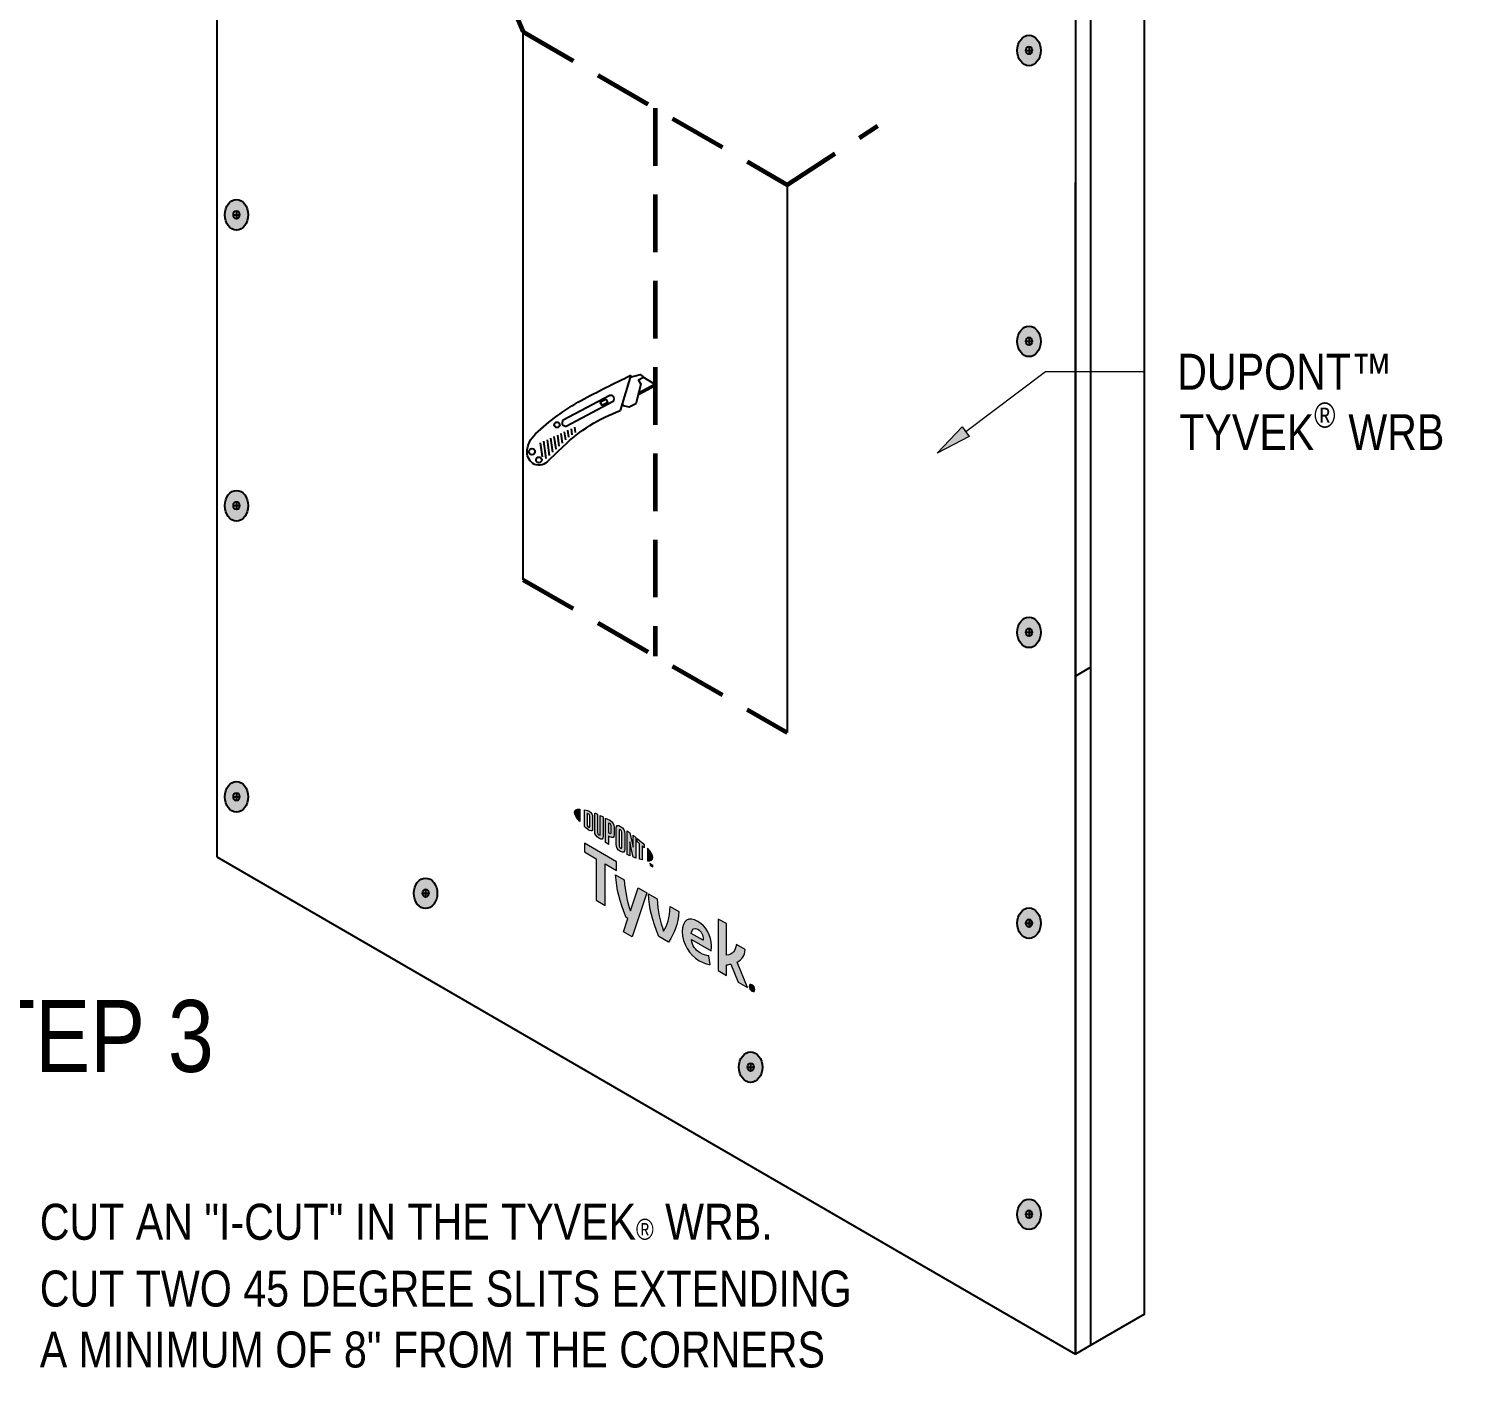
# Model space of a CAD drawing. Header units: inches. Extents: x -20.7 to 76.3, y -55.2 to 19.1.
# Drawn here: x -6.56 to -0.24, y -7.25 to -1.38 of the extents above; entities that cross this region are included whole.
import ezdxf

# ---------------------------------------------------------------- set-up
doc = ezdxf.new("R2010")
doc.units = ezdxf.units.IN
doc.header["$MEASUREMENT"] = 0
for name, pattern in [('AI-Linetype-31', [0.375113, 0.250075, -0.125038]), ('AI-Linetype-32', [0.375113, 0.250075, -0.125038]), ('AI-Linetype-33', [0.375113, 0.250075, -0.125038]), ('AI-Linetype-34', [0.375113, 0.250075, -0.125038]), ('AI-Linetype-35', [0.375113, 0.250075, -0.125038])]:
    doc.linetypes.add(name, pattern=pattern)
for name, color, linetype, lineweight in [('.ATI-TEXT', 7, 'Continuous', 0), ('A-DETL-MEDM', 7, 'Continuous', 0), ('G-ANNO-TTLB', 7, 'Continuous', 0), ('LOGOS', 7, 'Continuous', 0), ('TYVEK', 7, 'Continuous', 0)]:
    doc.layers.add(name, color=color, linetype=linetype, lineweight=lineweight)

# ---------------------------------------------------------------- blocks, each defined once
blk = doc.blocks.new('Block_30')
at = {"layer": 'TYVEK', "color": 33, "lineweight": 25, "true_color": 0xcc9966}
for points in [[(-4.9253, -3.0225)], [(-4.9253, -5.0395)]]:
    blk.add_lwpolyline(points, dxfattribs=at)
blk = doc.blocks.new('Block_424')
at = {"layer": '.ATI-TEXT', "char_height": 0.2, "attachment_point": 7}
for s, insert in [('\\C18;\\c0;\\FArial Narrow|b0|i0|c1;\\H0.156297;\\W1.000000;DUPONT™', (-1.5627, -2.9459)), ('\\C18;\\c0;\\FArial Narrow|b0|i0|c1;\\H0.109408;\\W1.000000;®', (-0.967, -3.11)), ('\\C18;\\c0;\\FArial Narrow|b0|i0|c1;\\H0.156297;\\W1.000000;TYVEK', (-1.5538, -3.2064)), ('\\C18;\\c0;\\FArial Narrow|b0|i0|c1;\\H0.156297;\\W1.000000; WRB', (-0.8682, -3.2064))]:
    blk.add_mtext(s, dxfattribs=dict(at, insert=insert))
blk = doc.blocks.new('Block_423')
at = {"layer": '.ATI-TEXT', "true_color": 0x000000, "transparency": 33554687}
h = blk.add_hatch(color=18, dxfattribs=at)
h.dxf.hatch_style = 2
h.paths.add_polyline_path([(-2.467, -3.1465), (-2.6076, -3.2195), (-2.4983, -3.1048)])
at = {"layer": '.ATI-TEXT', "color": 18, "lineweight": 0, "true_color": 0x000000}
for p, q in [((-2.4826, -3.1256), (-2.1358, -2.865)), ((-2.1358, -2.865), (-1.7056, -2.865))]:
    blk.add_line(p, q, dxfattribs=at)
at = {"layer": '.ATI-TEXT'}
blk.add_lwpolyline([(-2.467, -3.1465), (-2.6076, -3.2195), (-2.4983, -3.1048), (-2.4983, -3.1048)], close=True, dxfattribs=at)
blk.add_blockref('Block_424', (0, 0), dxfattribs=at)
blk = doc.blocks.new('Block_532')
at = {"layer": 'LOGOS', "true_color": 0x848484, "transparency": 33554687}
h = blk.add_hatch(color=252, dxfattribs=at)
h.dxf.hatch_style = 2
edge = h.paths.add_edge_path()
edge.add_spline(control_points=[(-4.185, -4.7803), (-4.185, -4.7903), (-4.1765, -4.8046), (-4.1617, -4.8213), (-4.1617, -4.8213), (-4.1617, -4.7665), (-4.1617, -4.7665), (-4.1765, -4.7659), (-4.185, -4.7704), (-4.185, -4.7803)], knot_values=[0, 0, 0, 0, 1, 1, 1, 2, 2, 2, 3, 3, 3, 3], degree=3, periodic=0)
h = blk.add_hatch(color=252, dxfattribs=at)
h.dxf.hatch_style = 2
edge = h.paths.add_edge_path()
edge.add_spline(control_points=[(-4.1172, -4.8419), (-4.1172, -4.8461), (-4.1194, -4.8462), (-4.122, -4.8447), (-4.1241, -4.8435), (-4.1272, -4.8408), (-4.1298, -4.8385), (-4.1298, -4.8385), (-4.1298, -4.7862), (-4.1298, -4.7862), (-4.1272, -4.7869), (-4.1241, -4.7878), (-4.122, -4.789), (-4.1194, -4.7905), (-4.1172, -4.7932), (-4.1172, -4.7974), (-4.1172, -4.7974), (-4.1172, -4.8419), (-4.1172, -4.8419)], knot_values=[0, 0, 0, 0, 1, 1, 1, 2, 2, 2, 3, 3, 3, 4, 4, 4, 5, 5, 5, 6, 6, 6, 6], degree=3, periodic=0)
edge = h.paths.add_edge_path()
edge.add_spline(control_points=[(-4.1203, -4.7763), (-4.1244, -4.7739), (-4.1304, -4.7719), (-4.1412, -4.7695), (-4.1412, -4.7695), (-4.1412, -4.842), (-4.1412, -4.842), (-4.1317, -4.8508), (-4.1244, -4.857), (-4.1203, -4.8593), (-4.1108, -4.8649), (-4.1054, -4.8613), (-4.1054, -4.8505), (-4.1054, -4.8505), (-4.1054, -4.8024), (-4.1054, -4.8024), (-4.1054, -4.7916), (-4.1108, -4.7818), (-4.1203, -4.7763)], knot_values=[0, 0, 0, 0, 1, 1, 1, 2, 2, 2, 3, 3, 3, 4, 4, 4, 5, 5, 5, 6, 6, 6, 6], degree=3, periodic=0)
h = blk.add_hatch(color=252, dxfattribs=at)
h.dxf.hatch_style = 2
edge = h.paths.add_edge_path()
edge.add_spline(control_points=[(-4.0722, -4.8764), (-4.0722, -4.8806), (-4.0734, -4.8825), (-4.078, -4.8792), (-4.0825, -4.876), (-4.0837, -4.8731), (-4.0837, -4.8682), (-4.0837, -4.8682), (-4.0837, -4.7892), (-4.0837, -4.7892), (-4.0867, -4.7878), (-4.0933, -4.785), (-4.0962, -4.7839), (-4.0962, -4.7839), (-4.0962, -4.8637), (-4.0962, -4.8637), (-4.0962, -4.8765), (-4.0908, -4.8846), (-4.078, -4.8936), (-4.0663, -4.9019), (-4.0591, -4.8993), (-4.0591, -4.8851), (-4.0591, -4.8851), (-4.0591, -4.8007), (-4.0591, -4.8007), (-4.0616, -4.7995), (-4.0696, -4.7956), (-4.0722, -4.7945), (-4.0722, -4.7945), (-4.0722, -4.8764), (-4.0722, -4.8764)], knot_values=[0, 0, 0, 0, 1, 1, 1, 2, 2, 2, 3, 3, 3, 4, 4, 4, 5, 5, 5, 6, 6, 6, 7, 7, 7, 8, 8, 8, 9, 9, 9, 10, 10, 10, 10], degree=3, periodic=0)
h = blk.add_hatch(color=252, dxfattribs=at)
h.dxf.hatch_style = 2
edge = h.paths.add_edge_path()
edge.add_spline(control_points=[(-4.0247, -4.8691), (-4.0247, -4.8737), (-4.0261, -4.8752), (-4.0314, -4.8721), (-4.0314, -4.8721), (-4.0359, -4.8695), (-4.0359, -4.8695), (-4.0359, -4.8695), (-4.0359, -4.8276), (-4.0359, -4.8276), (-4.0339, -4.8286), (-4.0328, -4.8292), (-4.0316, -4.8299), (-4.0259, -4.8332), (-4.0247, -4.8364), (-4.0247, -4.8411), (-4.0247, -4.8411), (-4.0247, -4.8691), (-4.0247, -4.8691)], knot_values=[0, 0, 0, 0, 1, 1, 1, 2, 2, 2, 3, 3, 3, 4, 4, 4, 5, 5, 5, 6, 6, 6, 6], degree=3, periodic=0)
edge = h.paths.add_edge_path()
edge.add_spline(control_points=[(-4.0308, -4.8155), (-4.0331, -4.8142), (-4.0414, -4.8098), (-4.049, -4.8059), (-4.049, -4.8059), (-4.049, -4.9122), (-4.049, -4.9122), (-4.0464, -4.9138), (-4.0396, -4.9182), (-4.0359, -4.9204), (-4.0359, -4.9204), (-4.0359, -4.8843), (-4.0359, -4.8843), (-4.0359, -4.8843), (-4.0308, -4.8872), (-4.0308, -4.8872), (-4.0172, -4.895), (-4.0115, -4.8913), (-4.0115, -4.8778), (-4.0115, -4.8778), (-4.0115, -4.8465), (-4.0115, -4.8465), (-4.0115, -4.8333), (-4.0179, -4.823), (-4.0308, -4.8155)], knot_values=[0, 0, 0, 0, 1, 1, 1, 2, 2, 2, 3, 3, 3, 4, 4, 4, 5, 5, 5, 6, 6, 6, 7, 7, 7, 8, 8, 8, 8], degree=3, periodic=0)
h = blk.add_hatch(color=252, dxfattribs=at)
h.dxf.hatch_style = 2
edge = h.paths.add_edge_path()
edge.add_spline(control_points=[(-3.9781, -4.9331), (-3.9781, -4.9373), (-3.9794, -4.9387), (-3.984, -4.9362), (-3.9887, -4.9337), (-3.99, -4.9306), (-3.99, -4.9262), (-3.99, -4.9262), (-3.99, -4.86), (-3.99, -4.86), (-3.99, -4.8556), (-3.9887, -4.8539), (-3.984, -4.8568), (-3.9794, -4.8596), (-3.9781, -4.8626), (-3.9781, -4.8668), (-3.9781, -4.8668), (-3.9781, -4.9331), (-3.9781, -4.9331)], knot_values=[0, 0, 0, 0, 1, 1, 1, 2, 2, 2, 3, 3, 3, 4, 4, 4, 5, 5, 5, 6, 6, 6, 6], degree=3, periodic=0)
edge = h.paths.add_edge_path()
edge.add_spline(control_points=[(-3.984, -4.842), (-3.996, -4.8343), (-4.0032, -4.8363), (-4.0032, -4.8503), (-4.0032, -4.8503), (-4.0032, -4.9198), (-4.0032, -4.9198), (-4.0032, -4.9346), (-3.9967, -4.9444), (-3.984, -4.9512), (-3.9715, -4.9578), (-3.965, -4.9561), (-3.965, -4.9404), (-3.965, -4.9404), (-3.965, -4.874), (-3.965, -4.874), (-3.965, -4.859), (-3.9709, -4.8503), (-3.984, -4.842)], knot_values=[0, 0, 0, 0, 1, 1, 1, 2, 2, 2, 3, 3, 3, 4, 4, 4, 5, 5, 5, 6, 6, 6, 6], degree=3, periodic=0)
h = blk.add_hatch(color=252, dxfattribs=at)
h.dxf.hatch_style = 2
edge = h.paths.add_edge_path()
edge.add_spline(control_points=[(-3.9288, -4.933), (-3.9288, -4.933), (-3.9433, -4.8706), (-3.9433, -4.8706), (-3.9472, -4.8678), (-3.952, -4.8644), (-3.9556, -4.8619), (-3.9556, -4.8619), (-3.9556, -4.9639), (-3.9556, -4.9639), (-3.953, -4.9651), (-3.9465, -4.9681), (-3.9431, -4.9695), (-3.9431, -4.9695), (-3.9441, -4.9088), (-3.9441, -4.9088), (-3.9441, -4.9088), (-3.9288, -4.9754), (-3.9288, -4.9754), (-3.9256, -4.9767), (-3.9208, -4.9785), (-3.9177, -4.9796), (-3.9177, -4.9796), (-3.9177, -4.89), (-3.9177, -4.89), (-3.9209, -4.8874), (-3.9269, -4.8828), (-3.9297, -4.8807), (-3.9297, -4.8807), (-3.9288, -4.933), (-3.9288, -4.933)], knot_values=[0, 0, 0, 0, 1, 1, 1, 2, 2, 2, 3, 3, 3, 4, 4, 4, 5, 5, 5, 6, 6, 6, 7, 7, 7, 8, 8, 8, 9, 9, 9, 10, 10, 10, 10], degree=3, periodic=0)
h = blk.add_hatch(color=252, dxfattribs=at)
h.dxf.hatch_style = 2
edge = h.paths.add_edge_path()
edge.add_spline(control_points=[(-3.9112, -4.9094), (-3.908, -4.9119), (-3.9048, -4.9145), (-3.9018, -4.917), (-3.9018, -4.917), (-3.9018, -4.9849), (-3.9018, -4.9849), (-3.8989, -4.9858), (-3.8936, -4.9872), (-3.8901, -4.9881), (-3.8901, -4.9881), (-3.8901, -4.927), (-3.8901, -4.927), (-3.8867, -4.9299), (-3.8835, -4.9328), (-3.8806, -4.9354), (-3.8806, -4.9354), (-3.8806, -4.9224), (-3.8806, -4.9224), (-3.8898, -4.9134), (-3.8997, -4.9046), (-3.9112, -4.8952), (-3.9112, -4.8952), (-3.9112, -4.9094), (-3.9112, -4.9094)], knot_values=[0, 0, 0, 0, 1, 1, 1, 2, 2, 2, 3, 3, 3, 4, 4, 4, 5, 5, 5, 6, 6, 6, 7, 7, 7, 8, 8, 8, 8], degree=3, periodic=0)
h = blk.add_hatch(color=252, dxfattribs=at)
h.dxf.hatch_style = 2
edge = h.paths.add_edge_path()
edge.add_spline(control_points=[(-3.8433, -4.9776), (-3.8433, -4.9877), (-3.8518, -4.9921), (-3.8666, -4.9917), (-3.8666, -4.9917), (-3.8666, -4.9369), (-3.8666, -4.9369), (-3.8518, -4.9535), (-3.8433, -4.9677), (-3.8433, -4.9776)], knot_values=[0, 0, 0, 0, 1, 1, 1, 2, 2, 2, 3, 3, 3, 3], degree=3, periodic=0)
h = blk.add_hatch(color=252, dxfattribs=at)
h.dxf.hatch_style = 2
edge = h.paths.add_edge_path()
edge.add_spline(control_points=[(-3.8502, -5.0066), (-3.8502, -5.0066), (-3.8488, -5.0074), (-3.8488, -5.0074), (-3.8488, -5.0074), (-3.8467, -5.0123), (-3.8467, -5.0123), (-3.8467, -5.0123), (-3.8446, -5.0098), (-3.8446, -5.0098), (-3.8446, -5.0098), (-3.8433, -5.0106), (-3.8433, -5.0106), (-3.8433, -5.0106), (-3.8433, -5.0185), (-3.8433, -5.0185), (-3.8433, -5.0185), (-3.8445, -5.0177), (-3.8445, -5.0177), (-3.8445, -5.0177), (-3.8445, -5.0121), (-3.8445, -5.0121), (-3.8445, -5.0121), (-3.8467, -5.0147), (-3.8467, -5.0147), (-3.8467, -5.0147), (-3.8468, -5.0146), (-3.8468, -5.0146), (-3.8468, -5.0146), (-3.8489, -5.0096), (-3.8489, -5.0096), (-3.8489, -5.0096), (-3.8489, -5.0152), (-3.8489, -5.0152), (-3.8489, -5.0152), (-3.8502, -5.0145), (-3.8502, -5.0145), (-3.8502, -5.0145), (-3.8502, -5.0066), (-3.8502, -5.0066)], knot_values=[0, 0, 0, 0, 1, 1, 1, 2, 2, 2, 3, 3, 3, 4, 4, 4, 5, 5, 5, 6, 6, 6, 7, 7, 7, 8, 8, 8, 9, 9, 9, 10, 10, 10, 11, 11, 11, 12, 12, 12, 13, 13, 13, 13], degree=3, periodic=0)
edge = h.paths.add_edge_path()
edge.add_spline(control_points=[(-3.8551, -5.0051), (-3.8551, -5.0051), (-3.8572, -5.0039), (-3.8572, -5.0039), (-3.8572, -5.0039), (-3.8572, -5.0025), (-3.8572, -5.0025), (-3.8572, -5.0025), (-3.8517, -5.0057), (-3.8517, -5.0057), (-3.8517, -5.0057), (-3.8517, -5.0071), (-3.8517, -5.0071), (-3.8517, -5.0071), (-3.8538, -5.0059), (-3.8538, -5.0059), (-3.8538, -5.0059), (-3.8538, -5.0124), (-3.8538, -5.0124), (-3.8538, -5.0124), (-3.8551, -5.0116), (-3.8551, -5.0116), (-3.8551, -5.0116), (-3.8551, -5.0051), (-3.8551, -5.0051)], knot_values=[0, 0, 0, 0, 1, 1, 1, 2, 2, 2, 3, 3, 3, 4, 4, 4, 5, 5, 5, 6, 6, 6, 7, 7, 7, 8, 8, 8, 8], degree=3, periodic=0)
at = {"layer": 'LOGOS'}
for points, knots in [([(-4.185, -4.7803), (-4.185, -4.7903), (-4.1765, -4.8046), (-4.1617, -4.8213), (-4.1617, -4.8213), (-4.1617, -4.7665), (-4.1617, -4.7665), (-4.1765, -4.7659), (-4.185, -4.7704), (-4.185, -4.7803)], [0, 0, 0, 0, 1, 1, 1, 2, 2, 2, 3, 3, 3, 3]), ([(-4.1203, -4.7763), (-4.1244, -4.7739), (-4.1304, -4.7719), (-4.1412, -4.7695), (-4.1412, -4.7695), (-4.1412, -4.842), (-4.1412, -4.842), (-4.1317, -4.8508), (-4.1244, -4.857), (-4.1203, -4.8593), (-4.1108, -4.8649), (-4.1054, -4.8613), (-4.1054, -4.8505), (-4.1054, -4.8505), (-4.1054, -4.8024), (-4.1054, -4.8024), (-4.1054, -4.7916), (-4.1108, -4.7818), (-4.1203, -4.7763)], [0, 0, 0, 0, 1, 1, 1, 2, 2, 2, 3, 3, 3, 4, 4, 4, 5, 5, 5, 6, 6, 6, 6]), ([(-4.1172, -4.8419), (-4.1172, -4.8461), (-4.1194, -4.8462), (-4.122, -4.8447), (-4.1241, -4.8435), (-4.1272, -4.8408), (-4.1298, -4.8385), (-4.1298, -4.8385), (-4.1298, -4.7862), (-4.1298, -4.7862), (-4.1272, -4.7869), (-4.1241, -4.7878), (-4.122, -4.789), (-4.1194, -4.7905), (-4.1172, -4.7932), (-4.1172, -4.7974), (-4.1172, -4.7974), (-4.1172, -4.8419), (-4.1172, -4.8419)], [0, 0, 0, 0, 1, 1, 1, 2, 2, 2, 3, 3, 3, 4, 4, 4, 5, 5, 5, 6, 6, 6, 6]), ([(-4.0722, -4.8764), (-4.0722, -4.8806), (-4.0734, -4.8825), (-4.078, -4.8792), (-4.0825, -4.876), (-4.0837, -4.8731), (-4.0837, -4.8682), (-4.0837, -4.8682), (-4.0837, -4.7892), (-4.0837, -4.7892), (-4.0867, -4.7878), (-4.0933, -4.785), (-4.0962, -4.7839), (-4.0962, -4.7839), (-4.0962, -4.8637), (-4.0962, -4.8637), (-4.0962, -4.8765), (-4.0908, -4.8846), (-4.078, -4.8936), (-4.0663, -4.9019), (-4.0591, -4.8993), (-4.0591, -4.8851), (-4.0591, -4.8851), (-4.0591, -4.8007), (-4.0591, -4.8007), (-4.0616, -4.7995), (-4.0696, -4.7956), (-4.0722, -4.7945), (-4.0722, -4.7945), (-4.0722, -4.8764), (-4.0722, -4.8764)], [0, 0, 0, 0, 1, 1, 1, 2, 2, 2, 3, 3, 3, 4, 4, 4, 5, 5, 5, 6, 6, 6, 7, 7, 7, 8, 8, 8, 9, 9, 9, 10, 10, 10, 10]), ([(-4.0308, -4.8155), (-4.0331, -4.8142), (-4.0414, -4.8098), (-4.049, -4.8059), (-4.049, -4.8059), (-4.049, -4.9122), (-4.049, -4.9122), (-4.0464, -4.9138), (-4.0396, -4.9182), (-4.0359, -4.9204), (-4.0359, -4.9204), (-4.0359, -4.8843), (-4.0359, -4.8843), (-4.0359, -4.8843), (-4.0308, -4.8872), (-4.0308, -4.8872), (-4.0172, -4.895), (-4.0115, -4.8913), (-4.0115, -4.8778), (-4.0115, -4.8778), (-4.0115, -4.8465), (-4.0115, -4.8465), (-4.0115, -4.8333), (-4.0179, -4.823), (-4.0308, -4.8155)], [0, 0, 0, 0, 1, 1, 1, 2, 2, 2, 3, 3, 3, 4, 4, 4, 5, 5, 5, 6, 6, 6, 7, 7, 7, 8, 8, 8, 8]), ([(-4.0247, -4.8691), (-4.0247, -4.8737), (-4.0261, -4.8752), (-4.0314, -4.8721), (-4.0314, -4.8721), (-4.0359, -4.8695), (-4.0359, -4.8695), (-4.0359, -4.8695), (-4.0359, -4.8276), (-4.0359, -4.8276), (-4.0339, -4.8286), (-4.0328, -4.8292), (-4.0316, -4.8299), (-4.0259, -4.8332), (-4.0247, -4.8364), (-4.0247, -4.8411), (-4.0247, -4.8411), (-4.0247, -4.8691), (-4.0247, -4.8691)], [0, 0, 0, 0, 1, 1, 1, 2, 2, 2, 3, 3, 3, 4, 4, 4, 5, 5, 5, 6, 6, 6, 6]), ([(-3.984, -4.842), (-3.996, -4.8343), (-4.0032, -4.8363), (-4.0032, -4.8503), (-4.0032, -4.8503), (-4.0032, -4.9198), (-4.0032, -4.9198), (-4.0032, -4.9346), (-3.9967, -4.9444), (-3.984, -4.9512), (-3.9715, -4.9578), (-3.965, -4.9561), (-3.965, -4.9404), (-3.965, -4.9404), (-3.965, -4.874), (-3.965, -4.874), (-3.965, -4.859), (-3.9709, -4.8503), (-3.984, -4.842)], [0, 0, 0, 0, 1, 1, 1, 2, 2, 2, 3, 3, 3, 4, 4, 4, 5, 5, 5, 6, 6, 6, 6]), ([(-3.9781, -4.9331), (-3.9781, -4.9373), (-3.9794, -4.9387), (-3.984, -4.9362), (-3.9887, -4.9337), (-3.99, -4.9306), (-3.99, -4.9262), (-3.99, -4.9262), (-3.99, -4.86), (-3.99, -4.86), (-3.99, -4.8556), (-3.9887, -4.8539), (-3.984, -4.8568), (-3.9794, -4.8596), (-3.9781, -4.8626), (-3.9781, -4.8668), (-3.9781, -4.8668), (-3.9781, -4.9331), (-3.9781, -4.9331)], [0, 0, 0, 0, 1, 1, 1, 2, 2, 2, 3, 3, 3, 4, 4, 4, 5, 5, 5, 6, 6, 6, 6]), ([(-3.9288, -4.933), (-3.9288, -4.933), (-3.9433, -4.8706), (-3.9433, -4.8706), (-3.9472, -4.8678), (-3.952, -4.8644), (-3.9556, -4.8619), (-3.9556, -4.8619), (-3.9556, -4.9639), (-3.9556, -4.9639), (-3.953, -4.9651), (-3.9465, -4.9681), (-3.9431, -4.9695), (-3.9431, -4.9695), (-3.9441, -4.9088), (-3.9441, -4.9088), (-3.9441, -4.9088), (-3.9288, -4.9754), (-3.9288, -4.9754), (-3.9256, -4.9767), (-3.9208, -4.9785), (-3.9177, -4.9796), (-3.9177, -4.9796), (-3.9177, -4.89), (-3.9177, -4.89), (-3.9209, -4.8874), (-3.9269, -4.8828), (-3.9297, -4.8807), (-3.9297, -4.8807), (-3.9288, -4.933), (-3.9288, -4.933)], [0, 0, 0, 0, 1, 1, 1, 2, 2, 2, 3, 3, 3, 4, 4, 4, 5, 5, 5, 6, 6, 6, 7, 7, 7, 8, 8, 8, 9, 9, 9, 10, 10, 10, 10]), ([(-3.9112, -4.9094), (-3.908, -4.9119), (-3.9048, -4.9145), (-3.9018, -4.917), (-3.9018, -4.917), (-3.9018, -4.9849), (-3.9018, -4.9849), (-3.8989, -4.9858), (-3.8936, -4.9872), (-3.8901, -4.9881), (-3.8901, -4.9881), (-3.8901, -4.927), (-3.8901, -4.927), (-3.8867, -4.9299), (-3.8835, -4.9328), (-3.8806, -4.9354), (-3.8806, -4.9354), (-3.8806, -4.9224), (-3.8806, -4.9224), (-3.8898, -4.9134), (-3.8997, -4.9046), (-3.9112, -4.8952), (-3.9112, -4.8952), (-3.9112, -4.9094), (-3.9112, -4.9094)], [0, 0, 0, 0, 1, 1, 1, 2, 2, 2, 3, 3, 3, 4, 4, 4, 5, 5, 5, 6, 6, 6, 7, 7, 7, 8, 8, 8, 8]), ([(-3.8433, -4.9776), (-3.8433, -4.9877), (-3.8518, -4.9921), (-3.8666, -4.9917), (-3.8666, -4.9917), (-3.8666, -4.9369), (-3.8666, -4.9369), (-3.8518, -4.9535), (-3.8433, -4.9677), (-3.8433, -4.9776)], [0, 0, 0, 0, 1, 1, 1, 2, 2, 2, 3, 3, 3, 3]), ([(-3.8551, -5.0051), (-3.8551, -5.0051), (-3.8572, -5.0039), (-3.8572, -5.0039), (-3.8572, -5.0039), (-3.8572, -5.0025), (-3.8572, -5.0025), (-3.8572, -5.0025), (-3.8517, -5.0057), (-3.8517, -5.0057), (-3.8517, -5.0057), (-3.8517, -5.0071), (-3.8517, -5.0071), (-3.8517, -5.0071), (-3.8538, -5.0059), (-3.8538, -5.0059), (-3.8538, -5.0059), (-3.8538, -5.0124), (-3.8538, -5.0124), (-3.8538, -5.0124), (-3.8551, -5.0116), (-3.8551, -5.0116), (-3.8551, -5.0116), (-3.8551, -5.0051), (-3.8551, -5.0051)], [0, 0, 0, 0, 1, 1, 1, 2, 2, 2, 3, 3, 3, 4, 4, 4, 5, 5, 5, 6, 6, 6, 7, 7, 7, 8, 8, 8, 8]), ([(-3.8502, -5.0066), (-3.8502, -5.0066), (-3.8488, -5.0074), (-3.8488, -5.0074), (-3.8488, -5.0074), (-3.8467, -5.0123), (-3.8467, -5.0123), (-3.8467, -5.0123), (-3.8446, -5.0098), (-3.8446, -5.0098), (-3.8446, -5.0098), (-3.8433, -5.0106), (-3.8433, -5.0106), (-3.8433, -5.0106), (-3.8433, -5.0185), (-3.8433, -5.0185), (-3.8433, -5.0185), (-3.8445, -5.0177), (-3.8445, -5.0177), (-3.8445, -5.0177), (-3.8445, -5.0121), (-3.8445, -5.0121), (-3.8445, -5.0121), (-3.8467, -5.0147), (-3.8467, -5.0147), (-3.8467, -5.0147), (-3.8468, -5.0146), (-3.8468, -5.0146), (-3.8468, -5.0146), (-3.8489, -5.0096), (-3.8489, -5.0096), (-3.8489, -5.0096), (-3.8489, -5.0152), (-3.8489, -5.0152), (-3.8489, -5.0152), (-3.8502, -5.0145), (-3.8502, -5.0145), (-3.8502, -5.0145), (-3.8502, -5.0066), (-3.8502, -5.0066)], [0, 0, 0, 0, 1, 1, 1, 2, 2, 2, 3, 3, 3, 4, 4, 4, 5, 5, 5, 6, 6, 6, 7, 7, 7, 8, 8, 8, 9, 9, 9, 10, 10, 10, 11, 11, 11, 12, 12, 12, 13, 13, 13, 13])]:
    blk.add_open_spline(points, degree=3, knots=knots, dxfattribs=at)
blk = doc.blocks.new('Block_536')
at = {"layer": 'LOGOS', "true_color": 0x848484, "transparency": 33554687}
h = blk.add_hatch(color=252, dxfattribs=at)
h.dxf.hatch_style = 2
h.paths.add_polyline_path([(-4.0009, -4.9961), (-4.1412, -4.9151), (-4.1412, -4.9532), (-4.0905, -4.9824), (-4.0905, -5.1629), (-4.0516, -5.1854), (-4.0516, -5.0049), (-4.0009, -5.0342)])
h = blk.add_hatch(color=252, dxfattribs=at)
h.dxf.hatch_style = 2
edge = h.paths.add_edge_path()
edge.add_spline(control_points=[(-3.7677, -5.1897), (-3.7702, -5.2417), (-3.7805, -5.272), (-3.7966, -5.298), (-3.8121, -5.2537), (-3.8222, -5.2117), (-3.8252, -5.1565), (-3.8252, -5.1565), (-3.8631, -5.1347), (-3.8631, -5.1347), (-3.859, -5.1998), (-3.8467, -5.2472), (-3.8173, -5.3207), (-3.8173, -5.3207), (-3.7756, -5.3447), (-3.7756, -5.3447), (-3.7473, -5.3046), (-3.7356, -5.2711), (-3.7301, -5.2114), (-3.7301, -5.2114), (-3.7677, -5.1897), (-3.7677, -5.1897)], knot_values=[0, 0, 0, 0, 1, 1, 1, 2, 2, 2, 3, 3, 3, 4, 4, 4, 5, 5, 5, 6, 6, 6, 7, 7, 7, 7], degree=3, periodic=0)
h = blk.add_hatch(color=252, dxfattribs=at)
h.dxf.hatch_style = 2
edge = h.paths.add_edge_path()
edge.add_spline(control_points=[(-3.6765, -5.3071), (-3.6765, -5.3071), (-3.6247, -5.3369), (-3.6247, -5.3369), (-3.6247, -5.3369), (-3.6247, -5.3332), (-3.6247, -5.3332), (-3.6247, -5.3157), (-3.6329, -5.2982), (-3.6479, -5.2895), (-3.6637, -5.2804), (-3.674, -5.2872), (-3.6765, -5.3071)], knot_values=[0, 0, 0, 0, 1, 1, 1, 2, 2, 2, 3, 3, 3, 4, 4, 4, 4], degree=3, periodic=0)
edge = h.paths.add_edge_path()
edge.add_spline(control_points=[(-3.5939, -5.4428), (-3.6059, -5.4421), (-3.6236, -5.4363), (-3.6416, -5.4259), (-3.6855, -5.4005), (-3.7154, -5.3514), (-3.7154, -5.2996), (-3.7154, -5.2499), (-3.6879, -5.2321), (-3.6479, -5.2552), (-3.6122, -5.2758), (-3.5887, -5.3184), (-3.5887, -5.3602), (-3.5887, -5.3696), (-3.5893, -5.3774), (-3.5898, -5.3833), (-3.5898, -5.3833), (-3.6759, -5.3336), (-3.6759, -5.3336), (-3.6724, -5.3606), (-3.6596, -5.3793), (-3.6378, -5.3918), (-3.6244, -5.3996), (-3.6116, -5.4035), (-3.5999, -5.4047), (-3.5999, -5.4047), (-3.5939, -5.4428), (-3.5939, -5.4428)], knot_values=[0, 0, 0, 0, 1, 1, 1, 2, 2, 2, 3, 3, 3, 4, 4, 4, 5, 5, 5, 6, 6, 6, 7, 7, 7, 8, 8, 8, 9, 9, 9, 9], degree=3, periodic=0)
h = blk.add_hatch(color=252, dxfattribs=at)
h.dxf.hatch_style = 2
edge = h.paths.add_edge_path()
edge.add_spline(control_points=[(-3.4773, -5.4317), (-3.4773, -5.4317), (-3.4321, -5.5431), (-3.4321, -5.5431), (-3.4321, -5.5431), (-3.473, -5.5195), (-3.473, -5.5195), (-3.473, -5.5195), (-3.5043, -5.4405), (-3.5043, -5.4405), (-3.51, -5.4419), (-3.516, -5.4431), (-3.5226, -5.444), (-3.5226, -5.444), (-3.5226, -5.4909), (-3.5226, -5.4909), (-3.5226, -5.4909), (-3.5601, -5.4691), (-3.5601, -5.4691), (-3.5601, -5.4691), (-3.5601, -5.2452), (-3.5601, -5.2452), (-3.5601, -5.2452), (-3.5226, -5.2648), (-3.5226, -5.2648), (-3.5226, -5.2648), (-3.5226, -5.4025), (-3.5226, -5.4025), (-3.4969, -5.3982), (-3.4844, -5.3836), (-3.4801, -5.3558), (-3.4801, -5.3558), (-3.4427, -5.3774), (-3.4427, -5.3774), (-3.4436, -5.4037), (-3.4555, -5.4209), (-3.4773, -5.4317)], knot_values=[0, 0, 0, 0, 1, 1, 1, 2, 2, 2, 3, 3, 3, 4, 4, 4, 5, 5, 5, 6, 6, 6, 7, 7, 7, 8, 8, 8, 9, 9, 9, 10, 10, 10, 11, 11, 11, 12, 12, 12, 12], degree=3, periodic=0)
at = {"layer": 'LOGOS'}
blk.add_lwpolyline([(-4.0009, -4.9961), (-4.1412, -4.9151), (-4.1412, -4.9532), (-4.0905, -4.9824), (-4.0905, -5.1629), (-4.0516, -5.1854), (-4.0516, -5.0049), (-4.0009, -5.0342)], close=True, dxfattribs=at)
for points, knots in [([(-3.7677, -5.1897), (-3.7702, -5.2417), (-3.7805, -5.272), (-3.7966, -5.298), (-3.8121, -5.2537), (-3.8222, -5.2117), (-3.8252, -5.1565), (-3.8252, -5.1565), (-3.8631, -5.1347), (-3.8631, -5.1347), (-3.859, -5.1998), (-3.8467, -5.2472), (-3.8173, -5.3207), (-3.8173, -5.3207), (-3.7756, -5.3447), (-3.7756, -5.3447), (-3.7473, -5.3046), (-3.7356, -5.2711), (-3.7301, -5.2114), (-3.7301, -5.2114), (-3.7677, -5.1897), (-3.7677, -5.1897)], [0, 0, 0, 0, 1, 1, 1, 2, 2, 2, 3, 3, 3, 4, 4, 4, 5, 5, 5, 6, 6, 6, 7, 7, 7, 7]), ([(-3.5939, -5.4428), (-3.6059, -5.4421), (-3.6236, -5.4363), (-3.6416, -5.4259), (-3.6855, -5.4005), (-3.7154, -5.3514), (-3.7154, -5.2996), (-3.7154, -5.2499), (-3.6879, -5.2321), (-3.6479, -5.2552), (-3.6122, -5.2758), (-3.5887, -5.3184), (-3.5887, -5.3602), (-3.5887, -5.3696), (-3.5893, -5.3774), (-3.5898, -5.3833), (-3.5898, -5.3833), (-3.6759, -5.3336), (-3.6759, -5.3336), (-3.6724, -5.3606), (-3.6596, -5.3793), (-3.6378, -5.3918), (-3.6244, -5.3996), (-3.6116, -5.4035), (-3.5999, -5.4047), (-3.5999, -5.4047), (-3.5939, -5.4428), (-3.5939, -5.4428)], [0, 0, 0, 0, 1, 1, 1, 2, 2, 2, 3, 3, 3, 4, 4, 4, 5, 5, 5, 6, 6, 6, 7, 7, 7, 8, 8, 8, 9, 9, 9, 9]), ([(-3.6765, -5.3071), (-3.6765, -5.3071), (-3.6247, -5.3369), (-3.6247, -5.3369), (-3.6247, -5.3369), (-3.6247, -5.3332), (-3.6247, -5.3332), (-3.6247, -5.3157), (-3.6329, -5.2982), (-3.6479, -5.2895), (-3.6637, -5.2804), (-3.674, -5.2872), (-3.6765, -5.3071)], [0, 0, 0, 0, 1, 1, 1, 2, 2, 2, 3, 3, 3, 4, 4, 4, 4]), ([(-3.4773, -5.4317), (-3.4773, -5.4317), (-3.4321, -5.5431), (-3.4321, -5.5431), (-3.4321, -5.5431), (-3.473, -5.5195), (-3.473, -5.5195), (-3.473, -5.5195), (-3.5043, -5.4405), (-3.5043, -5.4405), (-3.51, -5.4419), (-3.516, -5.4431), (-3.5226, -5.444), (-3.5226, -5.444), (-3.5226, -5.4909), (-3.5226, -5.4909), (-3.5226, -5.4909), (-3.5601, -5.4691), (-3.5601, -5.4691), (-3.5601, -5.4691), (-3.5601, -5.2452), (-3.5601, -5.2452), (-3.5601, -5.2452), (-3.5226, -5.2648), (-3.5226, -5.2648), (-3.5226, -5.2648), (-3.5226, -5.4025), (-3.5226, -5.4025), (-3.4969, -5.3982), (-3.4844, -5.3836), (-3.4801, -5.3558), (-3.4801, -5.3558), (-3.4427, -5.3774), (-3.4427, -5.3774), (-3.4436, -5.4037), (-3.4555, -5.4209), (-3.4773, -5.4317)], [0, 0, 0, 0, 1, 1, 1, 2, 2, 2, 3, 3, 3, 4, 4, 4, 5, 5, 5, 6, 6, 6, 7, 7, 7, 8, 8, 8, 9, 9, 9, 10, 10, 10, 11, 11, 11, 12, 12, 12, 12])]:
    blk.add_open_spline(points, degree=3, knots=knots, dxfattribs=at)
blk = doc.blocks.new('Block_535')
at = {"layer": 'LOGOS', "true_color": 0x848484, "transparency": 33554687}
h = blk.add_hatch(color=252, dxfattribs=at)
h.dxf.hatch_style = 2
edge = h.paths.add_edge_path()
edge.add_spline(control_points=[(-3.9073, -5.1091), (-3.9073, -5.1091), (-3.9411, -5.2098), (-3.9411, -5.2098), (-3.9554, -5.1677), (-3.9647, -5.127), (-3.9676, -5.0743), (-3.9676, -5.0743), (-4.0055, -5.0525), (-4.0055, -5.0525), (-4.0014, -5.1176), (-3.9891, -5.1649), (-3.9597, -5.2385), (-3.9597, -5.2385), (-3.9521, -5.2428), (-3.9521, -5.2428), (-3.9521, -5.2428), (-3.9714, -5.3004), (-3.9714, -5.3004), (-3.9714, -5.3004), (-3.9338, -5.3221), (-3.9338, -5.3221), (-3.9338, -5.3221), (-3.8697, -5.1308), (-3.8697, -5.1308), (-3.8697, -5.1308), (-3.9073, -5.1091), (-3.9073, -5.1091)], knot_values=[0, 0, 0, 0, 1, 1, 1, 2, 2, 2, 3, 3, 3, 4, 4, 4, 5, 5, 5, 6, 6, 6, 7, 7, 7, 8, 8, 8, 9, 9, 9, 9], degree=3, periodic=0)
at = {"layer": 'LOGOS'}
blk.add_open_spline([(-3.9073, -5.1091), (-3.9073, -5.1091), (-3.9411, -5.2098), (-3.9411, -5.2098), (-3.9554, -5.1677), (-3.9647, -5.127), (-3.9676, -5.0743), (-3.9676, -5.0743), (-4.0055, -5.0525), (-4.0055, -5.0525), (-4.0014, -5.1176), (-3.9891, -5.1649), (-3.9597, -5.2385), (-3.9597, -5.2385), (-3.9521, -5.2428), (-3.9521, -5.2428), (-3.9521, -5.2428), (-3.9714, -5.3004), (-3.9714, -5.3004), (-3.9714, -5.3004), (-3.9338, -5.3221), (-3.9338, -5.3221), (-3.9338, -5.3221), (-3.8697, -5.1308), (-3.8697, -5.1308), (-3.8697, -5.1308), (-3.9073, -5.1091), (-3.9073, -5.1091)], degree=3, knots=[0, 0, 0, 0, 1, 1, 1, 2, 2, 2, 3, 3, 3, 4, 4, 4, 5, 5, 5, 6, 6, 6, 7, 7, 7, 8, 8, 8, 9, 9, 9, 9], dxfattribs=at)
blk.add_blockref('Block_536', (0, 0), dxfattribs=at)
blk = doc.blocks.new('Block_537')
at = {"layer": 'LOGOS', "true_color": 0x848484, "transparency": 33554687}
h = blk.add_hatch(color=252, dxfattribs=at)
h.dxf.hatch_style = 2
edge = h.paths.add_edge_path()
edge.add_spline(control_points=[(-3.4141, -5.5388), (-3.4141, -5.5388), (-3.4141, -5.5429), (-3.4141, -5.5429), (-3.4141, -5.5429), (-3.4125, -5.5438), (-3.4125, -5.5438), (-3.411, -5.5446), (-3.4102, -5.5446), (-3.4102, -5.5431), (-3.4102, -5.5415), (-3.411, -5.5405), (-3.4125, -5.5397), (-3.4125, -5.5397), (-3.4141, -5.5388), (-3.4141, -5.5388)], knot_values=[0, 0, 0, 0, 1, 1, 1, 2, 2, 2, 3, 3, 3, 4, 4, 4, 5, 5, 5, 5], degree=3, periodic=0)
edge = h.paths.add_edge_path()
edge.add_spline(control_points=[(-3.4167, -5.5346), (-3.4167, -5.5346), (-3.4125, -5.5371), (-3.4125, -5.5371), (-3.4092, -5.5389), (-3.4076, -5.5417), (-3.4076, -5.5446), (-3.4076, -5.5465), (-3.4084, -5.5475), (-3.41, -5.5473), (-3.4092, -5.5495), (-3.4081, -5.5519), (-3.4068, -5.5545), (-3.4068, -5.5545), (-3.4099, -5.5527), (-3.4099, -5.5527), (-3.4111, -5.5503), (-3.412, -5.5483), (-3.4127, -5.5462), (-3.4127, -5.5462), (-3.4141, -5.5454), (-3.4141, -5.5454), (-3.4141, -5.5454), (-3.4141, -5.5503), (-3.4141, -5.5503), (-3.4141, -5.5503), (-3.4167, -5.5488), (-3.4167, -5.5488), (-3.4167, -5.5488), (-3.4167, -5.5346), (-3.4167, -5.5346)], knot_values=[0, 0, 0, 0, 1, 1, 1, 2, 2, 2, 3, 3, 3, 4, 4, 4, 5, 5, 5, 6, 6, 6, 7, 7, 7, 8, 8, 8, 9, 9, 9, 10, 10, 10, 10], degree=3, periodic=0)
edge = h.paths.add_edge_path()
edge.add_spline(control_points=[(-3.4124, -5.5335), (-3.4183, -5.5301), (-3.4217, -5.5321), (-3.4217, -5.5391), (-3.4217, -5.5462), (-3.4183, -5.552), (-3.4124, -5.5554), (-3.4065, -5.5588), (-3.4031, -5.5569), (-3.4031, -5.5499), (-3.4031, -5.5428), (-3.4065, -5.5369), (-3.4124, -5.5335)], knot_values=[0, 0, 0, 0, 1, 1, 1, 2, 2, 2, 3, 3, 3, 4, 4, 4, 4], degree=3, periodic=0)
edge = h.paths.add_edge_path()
edge.add_spline(control_points=[(-3.4124, -5.5307), (-3.4051, -5.5349), (-3.4002, -5.5431), (-3.4002, -5.5515), (-3.4002, -5.5599), (-3.4051, -5.5624), (-3.4124, -5.5582), (-3.4198, -5.5539), (-3.4245, -5.5459), (-3.4245, -5.5375), (-3.4245, -5.529), (-3.4197, -5.5264), (-3.4124, -5.5307)], knot_values=[0, 0, 0, 0, 1, 1, 1, 2, 2, 2, 3, 3, 3, 4, 4, 4, 4], degree=3, periodic=0)
at = {"layer": 'LOGOS'}
for points, knots in [([(-3.4124, -5.5307), (-3.4051, -5.5349), (-3.4002, -5.5431), (-3.4002, -5.5515), (-3.4002, -5.5599), (-3.4051, -5.5624), (-3.4124, -5.5582), (-3.4198, -5.5539), (-3.4245, -5.5459), (-3.4245, -5.5375), (-3.4245, -5.529), (-3.4197, -5.5264), (-3.4124, -5.5307)], [0, 0, 0, 0, 1, 1, 1, 2, 2, 2, 3, 3, 3, 4, 4, 4, 4]), ([(-3.4124, -5.5335), (-3.4183, -5.5301), (-3.4217, -5.5321), (-3.4217, -5.5391), (-3.4217, -5.5462), (-3.4183, -5.552), (-3.4124, -5.5554), (-3.4065, -5.5588), (-3.4031, -5.5569), (-3.4031, -5.5499), (-3.4031, -5.5428), (-3.4065, -5.5369), (-3.4124, -5.5335)], [0, 0, 0, 0, 1, 1, 1, 2, 2, 2, 3, 3, 3, 4, 4, 4, 4]), ([(-3.4167, -5.5346), (-3.4167, -5.5346), (-3.4125, -5.5371), (-3.4125, -5.5371), (-3.4092, -5.5389), (-3.4076, -5.5417), (-3.4076, -5.5446), (-3.4076, -5.5465), (-3.4084, -5.5475), (-3.41, -5.5473), (-3.4092, -5.5495), (-3.4081, -5.5519), (-3.4068, -5.5545), (-3.4068, -5.5545), (-3.4099, -5.5527), (-3.4099, -5.5527), (-3.4111, -5.5503), (-3.412, -5.5483), (-3.4127, -5.5462), (-3.4127, -5.5462), (-3.4141, -5.5454), (-3.4141, -5.5454), (-3.4141, -5.5454), (-3.4141, -5.5503), (-3.4141, -5.5503), (-3.4141, -5.5503), (-3.4167, -5.5488), (-3.4167, -5.5488), (-3.4167, -5.5488), (-3.4167, -5.5346), (-3.4167, -5.5346)], [0, 0, 0, 0, 1, 1, 1, 2, 2, 2, 3, 3, 3, 4, 4, 4, 5, 5, 5, 6, 6, 6, 7, 7, 7, 8, 8, 8, 9, 9, 9, 10, 10, 10, 10]), ([(-3.4141, -5.5388), (-3.4141, -5.5388), (-3.4141, -5.5429), (-3.4141, -5.5429), (-3.4141, -5.5429), (-3.4125, -5.5438), (-3.4125, -5.5438), (-3.411, -5.5446), (-3.4102, -5.5446), (-3.4102, -5.5431), (-3.4102, -5.5415), (-3.411, -5.5405), (-3.4125, -5.5397), (-3.4125, -5.5397), (-3.4141, -5.5388), (-3.4141, -5.5388)], [0, 0, 0, 0, 1, 1, 1, 2, 2, 2, 3, 3, 3, 4, 4, 4, 5, 5, 5, 5])]:
    blk.add_open_spline(points, degree=3, knots=knots, dxfattribs=at)
blk = doc.blocks.new('Block_534')
at = {"layer": 'LOGOS'}
for name in ['Block_535', 'Block_537']:
    blk.add_blockref(name, (0, 0), dxfattribs=at)
blk = doc.blocks.new('Block_533')
at = {"layer": 'LOGOS'}
blk.add_blockref('Block_534', (0, 0), dxfattribs=at)
blk = doc.blocks.new('Block_531')
at = {"layer": 'LOGOS'}
for name in ['Block_532', 'Block_533']:
    blk.add_blockref(name, (0, 0), dxfattribs=at)

msp = doc.modelspace()

# ---------------------------------------------------------------- hatches: boundary and pattern name
at = {"layer": 'G-ANNO-TTLB', "true_color": 0xff00ff, "transparency": 33554687}
h = msp.add_hatch(color=6, dxfattribs=at)
edge = h.paths.add_edge_path()
edge.add_spline(control_points=[(20.0342, -15.1346), (20.0342, -15.1346), (-20.6658, -15.1346), (-20.6658, -15.1346), (-20.6658, -15.1346), (-20.6658, 19.0008), (-20.6658, 19.0008), (-20.6658, 19.0008), (20.0342, 19.0008), (20.0342, 19.0008), (20.0342, 19.0008), (20.0342, -15.1346), (20.0342, -15.1346)], knot_values=[0, 0, 0, 0, 1, 1, 1, 2, 2, 2, 3, 3, 3, 4, 4, 4, 4], degree=3, periodic=0)
edge = h.paths.add_edge_path()
edge.add_spline(control_points=[(-20.5408, 18.8757), (-20.5408, 18.8757), (-20.5408, -15.0095), (-20.5408, -15.0095), (-20.5408, -15.0095), (19.9092, -15.0095), (19.9092, -15.0095), (19.9092, -15.0095), (19.9092, 18.8757), (19.9092, 18.8757), (19.9092, 18.8757), (-20.5408, 18.8757), (-20.5408, 18.8757)], knot_values=[0, 0, 0, 0, 1, 1, 1, 2, 2, 2, 3, 3, 3, 4, 4, 4, 4], degree=3, periodic=0)
edge.add_line((-20.5408, 18.8757), (-20.5408, 18.8757))
at = {"layer": 'TYVEK', "true_color": 0x003b71, "transparency": 33554687}
h = msp.add_hatch(color=156, dxfattribs=at)
h.dxf.hatch_style = 2
edge = h.paths.add_edge_path()
edge.add_ellipse((-2.2074, -1.469), major_axis=(0, 0.0664), ratio=0.766948, start_angle=0, end_angle=360)
h = msp.add_hatch(color=156, dxfattribs=at)
h.dxf.hatch_style = 2
edge = h.paths.add_edge_path()
edge.add_ellipse((-5.6545, -2.1835), major_axis=(0, 0.0664), ratio=0.766948, start_angle=0, end_angle=360)
h = msp.add_hatch(color=156, dxfattribs=at)
h.dxf.hatch_style = 2
edge = h.paths.add_edge_path()
edge.add_ellipse((-2.2074, -2.7336), major_axis=(0, 0.0664), ratio=0.766948, start_angle=0, end_angle=360)
h = msp.add_hatch(color=156, dxfattribs=at)
h.dxf.hatch_style = 2
edge = h.paths.add_edge_path()
edge.add_ellipse((-5.6545, -3.4481), major_axis=(0, 0.0664), ratio=0.766948, start_angle=0, end_angle=360)
h = msp.add_hatch(color=156, dxfattribs=at)
h.dxf.hatch_style = 2
edge = h.paths.add_edge_path()
edge.add_ellipse((-2.2074, -3.9986), major_axis=(0, 0.0664), ratio=0.766948, start_angle=0, end_angle=360)
h = msp.add_hatch(color=156, dxfattribs=at)
h.dxf.hatch_style = 2
edge = h.paths.add_edge_path()
edge.add_ellipse((-5.6545, -4.7134), major_axis=(0, 0.0664), ratio=0.766948, start_angle=0, end_angle=360)
h = msp.add_hatch(color=156, dxfattribs=at)
h.dxf.hatch_style = 2
edge = h.paths.add_edge_path()
edge.add_ellipse((-4.832, -5.1329), major_axis=(0, 0.0664), ratio=0.766948, start_angle=0, end_angle=360)
h = msp.add_hatch(color=156, dxfattribs=at)
h.dxf.hatch_style = 2
edge = h.paths.add_edge_path()
edge.add_ellipse((-2.2074, -5.2631), major_axis=(0, 0.0664), ratio=0.766948, start_angle=0, end_angle=360)
h = msp.add_hatch(color=156, dxfattribs=at)
h.dxf.hatch_style = 2
edge = h.paths.add_edge_path()
edge.add_ellipse((-3.4182, -5.8887), major_axis=(0, 0.0664), ratio=0.766948, start_angle=0, end_angle=360)
h = msp.add_hatch(color=156, dxfattribs=at)
h.dxf.hatch_style = 2
edge = h.paths.add_edge_path()
edge.add_ellipse((-2.2074, -6.5285), major_axis=(0, 0.0664), ratio=0.766948, start_angle=0, end_angle=360)

# ---------------------------------------------------------------- linework, layer by layer
at = {"layer": 'A-DETL-MEDM', "color": 18, "lineweight": 25, "true_color": 0x000000}
for p, q in [((-3.9394, -2.8812), (-3.9855, -3.0343)), ((-3.834, -2.9201), (-3.9061, -2.9589)), ((-4.2888, -3.1544), (-4.2802, -3.2158)), ((-4.2739, -3.1476), (-4.2662, -3.2024)), ((-4.2589, -3.1407), (-4.2522, -3.1891)), ((-4.244, -3.1339), (-4.2382, -3.1757)), ((-4.2291, -3.1271), (-4.2241, -3.1623)), ((-4.2141, -3.1203), (-4.2099, -3.1504)), ((-4.1992, -3.1134), (-4.1955, -3.14)), ((-4.1843, -3.1066), (-4.1811, -3.1295)), ((-4.3336, -3.1748), (-4.3251, -3.2358)), ((-4.3187, -3.168), (-4.3083, -3.2426)), ((-4.3037, -3.1612), (-4.2942, -3.2292)), ((-4.2326, -3.1897), (-4.297, -3.2515))]:
    msp.add_line(p, q, dxfattribs=at)
for points in [[(-3.9418, -2.8891), (-3.8983, -2.8775), (-3.8867, -2.8862), (-3.8872, -2.8924), (-3.9064, -2.9018), (-3.896, -2.9189), (-3.918, -3.0057), (-3.9463, -3.0202), (-3.9713, -3.0144), (-3.9765, -3.0046)], [(-3.8868, -2.8882), (-3.8275, -2.924), (-3.9084, -2.968)]]:
    msp.add_lwpolyline(points, dxfattribs=at)
msp.add_lwpolyline([(-4.0463, -2.9853), (-4.0723, -2.9991), (-4.0658, -3.0114), (-4.0398, -2.9977)], close=True, dxfattribs=at)
for centre, radius in [((-4.2604, -3.0964), 0.0122), ((-4.3694, -3.2131), 0.0132), ((-4.3389, -3.2489), 0.0125)]:
    msp.add_circle(centre, radius, dxfattribs=at)
for points in [[(-4.156, -2.9905), (-4.0846, -2.9525), (-4.0124, -2.9161), (-3.9394, -2.8812)], [(-4.3536, -3.1361), (-4.2942, -3.0794), (-4.2278, -3.0305), (-4.156, -2.9905)], [(-4.2326, -3.1897), (-4.1617, -3.1216), (-4.0776, -3.0688), (-3.9855, -3.0343)], [(-4.3907, -3.2149), (-4.3898, -3.1846), (-4.3764, -3.1561), (-4.3536, -3.1361)], [(-4.3587, -3.2686), (-4.3784, -3.2579), (-4.3906, -3.2373), (-4.3907, -3.2149)], [(-4.297, -3.2515), (-4.3117, -3.27), (-4.3366, -3.2769), (-4.3587, -3.2686)]]:
    msp.add_open_spline(points, degree=3, dxfattribs=at)
msp.add_open_spline([(-4.0165, -2.9941), (-4.0165, -2.9941), (-4.22, -3.1017), (-4.22, -3.1017), (-4.2252, -3.1029), (-4.2306, -3.1012), (-4.2342, -3.0973), (-4.2398, -3.0913), (-4.2394, -3.0819), (-4.2334, -3.0763), (-4.2334, -3.0763), (-4.03, -2.9687), (-4.03, -2.9687), (-4.0252, -2.9679), (-4.0202, -2.9694), (-4.0167, -2.9728), (-4.0108, -2.9786), (-4.0107, -2.9882), (-4.0165, -2.9941)], degree=3, knots=[0, 0, 0, 0, 1, 1, 1, 2, 2, 2, 3, 3, 3, 4, 4, 4, 5, 5, 5, 6, 6, 6, 6], dxfattribs=at)
at = {"layer": 'G-ANNO-TTLB'}
for points in [[(20.0342, -15.1346), (20.0342, -15.1346), (-20.6658, -15.1346), (-20.6658, -15.1346), (-20.6658, -15.1346), (-20.6658, 19.0008), (-20.6658, 19.0008), (-20.6658, 19.0008), (20.0342, 19.0008), (20.0342, 19.0008), (20.0342, 19.0008), (20.0342, -15.1346), (20.0342, -15.1346)], [(-20.5408, 18.8757), (-20.5408, 18.8757), (-20.5408, -15.0095), (-20.5408, -15.0095), (-20.5408, -15.0095), (19.9092, -15.0095), (19.9092, -15.0095), (19.9092, -15.0095), (19.9092, 18.8757), (19.9092, 18.8757), (19.9092, 18.8757), (-20.5408, 18.8757), (-20.5408, 18.8757)]]:
    msp.add_open_spline(points, degree=3, knots=[0, 0, 0, 0, 1, 1, 1, 2, 2, 2, 3, 3, 3, 4, 4, 4, 4], dxfattribs=at)
at = {"layer": 'TYVEK', "color": 18, "lineweight": 25, "true_color": 0x000000}
for p, q in [((-5.7401, 0.8917), (-5.7401, -4.9745)), ((-2.0058, -1.2407), (-2.0058, -7.1364)), ((-2.0058, -7.1364), (-2.0058, -2.0433)), ((-5.7401, -4.9745), (-2.0058, -7.1364))]:
    msp.add_line(p, q, dxfattribs=at)
at = {"layer": 'TYVEK', "color": 18, "linetype": 'AI-Linetype-32', "lineweight": 60, "true_color": 0x000000}
msp.add_line((-4.4071, -1.3887), (-4.6609, -0.7825), dxfattribs=at)
at = {"layer": 'TYVEK', "color": 33, "lineweight": 25, "true_color": 0xcc9966}
for q in [(-1.7056, -1.067), (-1.939, -7.0977)]:
    msp.add_line((-1.7056, -6.9627), q, dxfattribs=at)
at = {"layer": 'TYVEK', "color": 2, "lineweight": 25, "true_color": 0xffff00}
for p, q in [((-1.939, -7.0977), (-1.939, -1.202)), ((-1.939, -4.1499), (-2.0058, -4.1886)), ((-1.939, -7.0977), (-2.0058, -7.1364))]:
    msp.add_line(p, q, dxfattribs=at)
at = {"layer": 'TYVEK', "color": 252, "lineweight": 25, "true_color": 0x848484}
for p, q in [((-4.4071, -3.7698), (-4.4071, -1.3887)), ((-2.2074, -1.4515), (-2.2074, -1.4857)), ((-2.2209, -1.4686), (-2.1939, -1.4686)), ((-3.2598, -2.0524), (-3.2598, -4.4335)), ((-5.668, -2.1831), (-5.641, -2.1831)), ((-5.6545, -2.1659), (-5.6545, -2.2002)), ((-2.2209, -2.7332), (-2.1939, -2.7332)), ((-2.2074, -2.716), (-2.2074, -2.7503)), ((-5.668, -3.4476), (-5.641, -3.4476)), ((-5.6545, -3.4305), (-5.6545, -3.4648)), ((-2.2209, -3.9982), (-2.1939, -3.9982)), ((-2.2074, -3.981), (-2.2074, -4.0153)), ((-5.668, -4.713), (-5.641, -4.713)), ((-5.6545, -4.6959), (-5.6545, -4.7302)), ((-4.8455, -5.1325), (-4.8185, -5.1325)), ((-4.832, -5.1153), (-4.832, -5.1496)), ((-2.2209, -5.2627), (-2.1939, -5.2627)), ((-2.2074, -5.2456), (-2.2074, -5.2799)), ((-3.4182, -5.8711), (-3.4182, -5.9054)), ((-3.4317, -5.8883), (-3.4047, -5.8883)), ((-2.2209, -6.5281), (-2.1939, -6.5281)), ((-2.2074, -6.511), (-2.2074, -6.5453))]:
    msp.add_line(p, q, dxfattribs=at)
at = {"layer": 'TYVEK', "color": 18, "linetype": 'AI-Linetype-34', "lineweight": 60, "true_color": 0x000000}
msp.add_line((-4.4071, -1.3887), (-3.2598, -2.0524), dxfattribs=at)
at = {"layer": 'TYVEK', "color": 18, "linetype": 'AI-Linetype-33', "lineweight": 60, "true_color": 0x000000}
msp.add_line((-3.8335, -1.7205), (-3.8335, -4.1016), dxfattribs=at)
at = {"layer": 'TYVEK', "color": 18, "linetype": 'AI-Linetype-31', "lineweight": 60, "true_color": 0x000000}
msp.add_line((-3.2598, -2.0524), (-2.8643, -1.7964), dxfattribs=at)
at = {"layer": 'TYVEK', "color": 18, "linetype": 'AI-Linetype-35', "lineweight": 60, "true_color": 0x000000}
msp.add_line((-4.4071, -3.7698), (-3.2598, -4.4335), dxfattribs=at)
at = {"layer": 'TYVEK', "color": 18, "lineweight": 60, "true_color": 0x000000}
msp.add_lwpolyline([(-3.2598, -2.0524)], dxfattribs=at)
at = {"layer": 'TYVEK', "color": 18, "lineweight": 25, "true_color": 0x000000}
for centre in [(-2.2074, -1.469), (-5.6545, -2.1835), (-2.2074, -2.7336), (-5.6545, -3.4481), (-2.2074, -3.9986), (-5.6545, -4.7134), (-4.832, -5.1329), (-2.2074, -5.2631), (-3.4182, -5.8887), (-2.2074, -6.5285)]:
    msp.add_ellipse(centre, major_axis=(0, 0.0664), ratio=0.766948, dxfattribs=at)
at = {"layer": 'TYVEK', "color": 252, "lineweight": 25, "true_color": 0x848484}
for centre in [(-2.2074, -1.4686), (-5.6545, -2.1831), (-2.2074, -2.7332), (-5.6545, -3.4476), (-2.2074, -3.9982), (-5.6545, -4.713), (-4.832, -5.1325), (-2.2074, -5.2627), (-3.4182, -5.8883), (-2.2074, -6.5281)]:
    msp.add_ellipse(centre, major_axis=(0, 0.0171), ratio=0.788846, dxfattribs=at)

# ---------------------------------------------------------------- block references
at = {"layer": '.ATI-TEXT'}
msp.add_blockref('Block_423', (0, 0), dxfattribs=at)
at = {"layer": 'LOGOS'}
msp.add_blockref('Block_531', (0, 0), dxfattribs=at)
at = {"layer": 'TYVEK'}
msp.add_blockref('Block_30', (0, 0), dxfattribs=at)

# ---------------------------------------------------------------- texts
at = {"layer": '.ATI-TEXT', "char_height": 0.2, "attachment_point": 7}
for s, insert in [('\\C18;\\c0;\\FArial Narrow|b0|i0|c1;\\H0.312594;\\W1.000000;STEP 3', (-6.9871, -5.9138)), ('\\C18;\\c0;\\FArial Narrow|b0|i0|c1;\\H0.156297;\\W1.000000;CUT AN "I-CUT" IN THE TYVEK\\H0.091121;®\\H0.156297; WRB.', (-6.51, -6.6412)), ('\\C18;\\c0;\\FArial Narrow|b0|i0|c1;\\H0.156297;\\W1.000000;CUT TWO 45 DEGREE SLITS EXTENDING ', (-6.51, -6.9315)), ('\\C18;\\c0;\\FArial Narrow|b0|i0|c1;\\H0.156297;\\W1.000000;A MINIMUM OF 8" FROM THE CORNERS ', (-6.51, -7.1964))]:
    msp.add_mtext(s, dxfattribs=dict(at, insert=insert))

doc.saveas('drawing.dxf')
